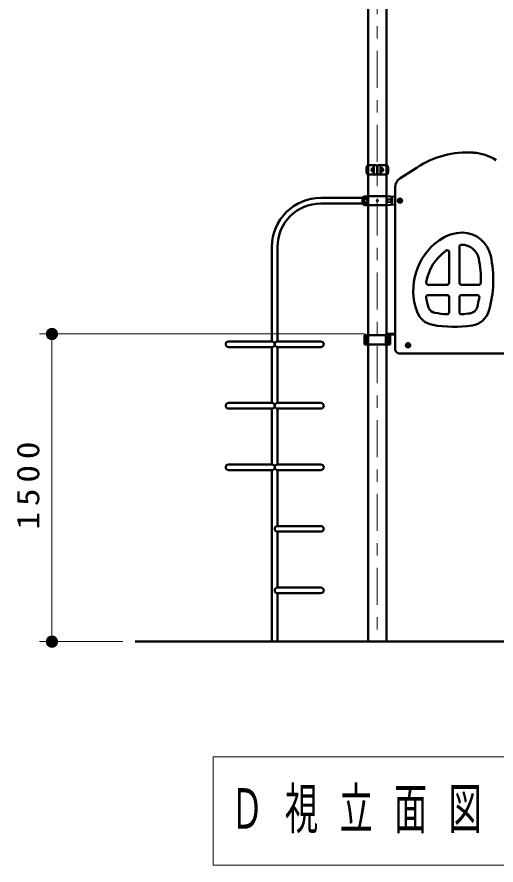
# Model space of a CAD drawing. Units: millimetres on the paper, scale 1:60. Extents: x -385 to 0, y -594 to 267.
# Drawn here: x -127.6 to -88.7, y -138.9 to -70 of the extents above; entities that cross this region are included whole.
import ezdxf

# ---------------------------------------------------------------- set-up
doc = ezdxf.new("R2010")
doc.units = ezdxf.units.MM
doc.linetypes.add('USER1', pattern=[4.5, 2.5, -2])
doc.linetypes.add('USER2', pattern=[6, 3, -1, 1, -1])
doc.layers.add('LY_1', color=140, linetype='Continuous', lineweight=50)
doc.styles.add('ＭＳ ゴシック', font='')
doc.styles.get('ＭＳ ゴシック').set_extended_font_data('MS Gothic')

# ---------------------------------------------------------------- blocks, each defined once
blk = doc.blocks.new('filled_dot')
at = {"color": 0, "linetype": 'Continuous', "lineweight": -2, "const_width": 1.25}
blk.add_lwpolyline([(-0.625, 0, 1), (0.625, 0, 1)], format="xyb", close=True, dxfattribs=at)

msp = doc.modelspace()

# ---------------------------------------------------------------- linework, layer by layer
at = {"layer": 'LY_1', "color": 7, "linetype": 'USER2', "lineweight": 13}
msp.add_line((-98.314, -60.775), (-98.314, -120.775), dxfattribs=at)
at = {"layer": 'LY_1'}
for p, q in [((-99.056, -120.775), (-99.056, -62.2)), ((-97.571, -120.775), (-97.571, -62.2)), ((-99.082, -82.067), (-98.372, -82.067)), ((-98.585, -82.287), (-98.618, -82.286)), ((-98.585, -82.596), (-98.618, -82.597)), ((-98.585, -82.442), (-98.585, -82.083)), ((-98.585, -82.442), (-98.585, -82.8)), ((-98.339, -82.1), (-98.339, -82.783)), ((-98.289, -82.1), (-98.289, -82.783)), ((-97.545, -82.067), (-98.255, -82.067)), ((-98.043, -82.442), (-98.043, -82.083)), ((-98.043, -82.287), (-98.01, -82.286)), ((-98.043, -82.442), (-98.043, -82.8)), ((-98.043, -82.596), (-98.01, -82.597)), ((-96.476, -83.141), (-95.081, -82.235)), ((-99.08, -82.817), (-98.372, -82.817)), ((-97.545, -82.817), (-98.255, -82.817)), ((-96.855, -97.025), (-96.855, -83.832)), ((-102.897, -84.715), (-99.374, -84.715)), ((-99.374, -84.675), (-99.374, -85.208)), ((-99.374, -84.675), (-99.374, -85.208)), ((-99.374, -84.675), (-99.056, -84.675)), ((-99.374, -84.675), (-99.056, -84.675)), ((-99.08, -84.567), (-99.343, -84.59)), ((-99.08, -84.567), (-97.547, -84.567)), ((-97.547, -84.567), (-96.855, -84.627)), ((-102.897, -85.168), (-99.374, -85.168)), ((-99.374, -85.208), (-99.056, -85.208)), ((-99.374, -85.208), (-99.056, -85.208)), ((-99.08, -85.317), (-99.343, -85.294)), ((-99.08, -85.317), (-97.547, -85.317)), ((-97.547, -85.317), (-96.855, -85.256)), ((-96.547, -84.903), (-96.48, -84.865)), ((-96.547, -84.903), (-96.547, -84.98)), ((-96.547, -84.98), (-96.48, -85.019)), ((-96.48, -84.865), (-96.414, -84.903)), ((-96.48, -85.019), (-96.414, -84.98)), ((-96.414, -84.903), (-96.414, -84.98)), ((-106.874, -96.382), (-106.874, -88.692)), ((-106.42, -96.382), (-106.42, -88.692)), ((-91.647, -88.692), (-91.647, -91.608)), ((-92.48, -89.139), (-92.48, -91.608)), ((-92.647, -91.775), (-94.177, -91.775)), ((-90.068, -91.775), (-91.48, -91.775)), ((-92.647, -92.608), (-94.193, -92.608)), ((-92.48, -92.775), (-92.48, -94.006)), ((-91.647, -92.775), (-91.647, -94.006)), ((-90.19, -92.608), (-91.48, -92.608)), ((-97.571, -95.775), (-96.855, -95.775)), ((-110.397, -96.382), (-106.874, -96.382)), ((-106.42, -96.382), (-102.897, -96.382)), ((-99.344, -95.875), (-99.344, -96.625)), ((-97.283, -95.875), (-99.344, -95.875)), ((-99.205, -95.875), (-99.205, -96.625)), ((-97.618, -95.875), (-97.618, -96.625)), ((-97.571, -95.813), (-96.855, -95.813)), ((-97.462, -95.875), (-97.462, -96.625)), ((-97.413, -95.875), (-97.413, -96.625)), ((-97.283, -95.875), (-97.283, -96.625)), ((-110.397, -96.835), (-106.874, -96.835)), ((-106.874, -101.382), (-106.874, -96.835)), ((-106.42, -96.835), (-102.897, -96.835)), ((-106.42, -101.382), (-106.42, -96.835)), ((-97.283, -96.625), (-99.344, -96.625)), ((-95.88, -96.653), (-95.814, -96.615)), ((-95.88, -96.653), (-95.88, -96.73)), ((-95.88, -96.73), (-95.814, -96.769)), ((-95.814, -96.615), (-95.747, -96.653)), ((-95.814, -96.769), (-95.747, -96.73)), ((-95.747, -96.653), (-95.747, -96.73)), ((-96.522, -97.358), (-87.605, -97.358)), ((-106.874, -101.382), (-110.397, -101.382)), ((-106.874, -101.835), (-110.397, -101.835)), ((-106.874, -106.382), (-106.874, -101.835)), ((-106.42, -101.382), (-102.897, -101.382)), ((-106.42, -101.835), (-102.897, -101.835)), ((-106.42, -106.382), (-106.42, -101.835)), ((-110.397, -106.382), (-106.874, -106.382)), ((-106.42, -106.382), (-102.897, -106.382)), ((-110.397, -106.835), (-106.874, -106.835)), ((-106.874, -120.775), (-106.874, -106.835)), ((-106.42, -111.382), (-106.42, -106.835)), ((-106.42, -106.835), (-102.897, -106.835)), ((-106.42, -111.382), (-102.897, -111.382)), ((-106.42, -116.382), (-106.42, -111.835)), ((-106.42, -111.835), (-102.897, -111.835)), ((-106.42, -116.382), (-102.897, -116.382)), ((-106.42, -120.775), (-106.42, -116.835)), ((-106.42, -116.835), (-102.897, -116.835))]:
    msp.add_line(p, q, dxfattribs=at)
at = {"layer": 'LY_1', "color": 7, "lineweight": 13}
for p, q in [((-99.118, -84.788), (-99.426, -84.788)), ((-99.426, -85.096), (-99.426, -84.788)), ((-99.118, -85.096), (-99.426, -85.096)), ((-97.509, -84.788), (-97.201, -84.788)), ((-97.509, -85.096), (-97.201, -85.096)), ((-97.201, -85.096), (-97.201, -84.788)), ((-99.314, -95.775), (-125.74, -95.775)), ((-124.74, -120.775), (-124.74, -95.775)), ((-118.994, -120.775), (-125.74, -120.775)), ((-111.644, -130.127), (-111.644, -138.927)), ((-54.844, -130.127), (-111.644, -130.127)), ((-111.644, -138.927), (-54.844, -138.927))]:
    msp.add_line(p, q, dxfattribs=at)
at = {"layer": 'LY_1', "color": 7}
msp.add_line((-48.495, -120.775), (-117.994, -120.775), dxfattribs=at)
at = {"layer": 'LY_1', "color": 7, "lineweight": 13}
for centre, radius in [((-96.48, -84.942), 0.2), ((-99.272, -84.942), 0.154), ((-99.272, -84.942), 0.0833), ((-98.314, -84.942), 0.0833), ((-97.355, -84.942), 0.154), ((-97.355, -84.942), 0.0833), ((-96.48, -84.942), 0.0917), ((-95.814, -96.692), 0.2), ((-95.814, -96.692), 0.0917)]:
    msp.add_circle(centre, radius, dxfattribs=at)
at = {"layer": 'LY_1'}
for centre in [(-96.48, -84.942), (-95.814, -96.692)]:
    msp.add_circle(centre, 0.175, dxfattribs=at)
at = {"layer": 'LY_1', "color": 7, "linetype": 'USER1', "lineweight": 13}
for centre in [(-96.48, -84.942), (-95.814, -96.692)]:
    msp.add_circle(centre, 0.104, dxfattribs=at)
at = {"layer": 'LY_1'}
for centre, radius, start, end in [((-90.996, -88.525), 7.5, 86.29842, 123), ((-90.76, -84.866), 3.833, 57, 86.29842), ((-98.27, -82.442), 0.935, 159.19706, 200.80294), ((-99.082, -82.133), 0.0667, 90, 159.19706), ((-98.623, -82.442), 0.156, 88, 272), ((-98.568, -82.083), 0.0167, 90, 180), ((-98.372, -82.1), 0.0333, 0, 90), ((-98.255, -82.1), 0.0333, 90, 180), ((-98.059, -82.083), 0.0167, 0, 90), ((-98.004, -82.442), 0.156, 268, 92), ((-97.545, -82.133), 0.0667, 20.80294, 90), ((-98.357, -82.442), 0.935, 339.19706, 20.80294), ((-99.082, -82.75), 0.0667, 200.80294, 270), ((-98.568, -82.8), 0.0167, 180, 270), ((-98.372, -82.783), 0.0333, 270, 0), ((-98.255, -82.783), 0.0333, 180, 270), ((-98.059, -82.8), 0.0167, 270, 0), ((-97.545, -82.75), 0.0667, 270, 339.19706), ((-96.022, -83.84), 0.833, 123, 180), ((-102.897, -88.692), 3.977, 90, 180), ((-98.689, -84.942), 0.833, 163.80375, 196.19625), ((-99.329, -84.756), 0.167, 95, 163.80375), ((-97.298, -84.756), 0.167, 16.19625, 85), ((-97.939, -84.942), 0.833, 343.80375, 16.19625), ((-102.897, -88.692), 3.523, 90, 180), ((-99.329, -85.128), 0.167, 196.19625, 265), ((-97.298, -85.128), 0.167, 275, 343.80375), ((-90.397, -92.243), 5, 124.89438, 200.23669), ((-91.294, -90.956), 3.431, 91.51387, 124.89438), ((-91.386, -87.693), 0.167, 88.07227, 91.59908), ((-91.386, -87.693), 0.167, 88.07227, 91.59908), ((-91.461, -89.938), 2.413, 12.13973, 88.19476), ((-91.48, -88.692), 0.167, 90.88405, 180), ((-91.461, -89.938), 1.413, 12.13973, 90.88405), ((-90.397, -92.243), 4, 125.94133, 170.47071), ((-92.647, -89.139), 0.167, 0, 125.94133), ((-98.064, -91.358), 9.167, 343.90746, 12.13973), ((-98.064, -91.358), 8.167, 358.20921, 12.13973), ((-94.177, -91.608), 0.167, 170.47071, 270), ((-92.647, -91.608), 0.167, 270, 0), ((-91.48, -91.608), 0.167, 180, 270), ((-90.068, -91.608), 0.167, 270, 358.20921), ((-94.193, -92.775), 0.167, 90, 187.97818), ((-90.397, -92.243), 4, 187.97818, 200.23669), ((-92.647, -92.775), 0.167, 0, 90), ((-91.48, -92.775), 0.167, 90, 180), ((-98.064, -91.358), 8.167, 343.90746, 349.80008), ((-90.19, -92.775), 0.167, 349.80008, 90), ((-93.525, -93.396), 0.667, 200.23669, 259.90338), ((-90.858, -93.437), 0.667, 278.32186, 343.90746), ((-93.525, -93.396), 1.667, 200.23669, 259.90338), ((-92.064, -85.192), 9, 259.90338, 266.21356), ((-92.647, -94.006), 0.167, 266.21356, 0), ((-91.48, -94.006), 0.167, 180, 273.78644), ((-92.064, -85.192), 9, 273.78644, 278.32186), ((-90.858, -93.437), 1.667, 278.32186, 343.90746), ((-92.064, -85.192), 10, 259.90338, 278.32186), ((-110.397, -96.608), 0.227, 90, 270), ((-106.874, -96.608), 0.227, 270, 90), ((-106.42, -96.608), 0.227, 90, 270), ((-102.897, -96.608), 0.227, 270, 90), ((-96.522, -97.025), 0.333, 180, 270), ((-110.397, -101.608), 0.227, 90, 270), ((-106.874, -101.608), 0.227, 270, 90), ((-106.42, -101.608), 0.227, 90, 270), ((-102.897, -101.608), 0.227, 270, 90), ((-110.397, -106.608), 0.227, 90, 270), ((-106.874, -106.608), 0.227, 270, 90), ((-106.42, -106.608), 0.227, 90, 270), ((-102.897, -106.608), 0.227, 270, 90), ((-106.42, -111.608), 0.227, 90, 270), ((-102.897, -111.608), 0.227, 270, 90), ((-106.42, -116.608), 0.227, 90, 270), ((-102.897, -116.608), 0.227, 270, 90)]:
    msp.add_arc(centre, radius, start, end, dxfattribs=at)
at = {"layer": 'LY_1', "color": 7, "lineweight": 13}
for centre, start, end in [((-101.251, -84.942), 355.87048, 4.12952), ((-95.376, -84.942), 175.87048, 184.12952)]:
    msp.add_arc(centre, 2.139, start, end, dxfattribs=at)

# ---------------------------------------------------------------- block references
at = {"layer": 'LY_1', "color": 7, "lineweight": 13, "xscale": 0.4, "yscale": 0.4}
for p, rotation in [((-124.74, -95.775), 270), ((-124.74, -120.775), 90)]:
    msp.add_blockref('filled_dot', p, dxfattribs=dict(at, rotation=rotation))

# ---------------------------------------------------------------- texts
at = {"layer": 'LY_1', "color": 7, "insert": (-125.74, -107.854), "char_height": 1.833, "attachment_point": 8, "rotation": 90, "style": 'ＭＳ ゴシック'}
msp.add_mtext('\\T1.33;\\W1.15;1500', dxfattribs=at)
at = {"layer": 'LY_1', "color": 7, "insert": (-110.244, -134.527), "char_height": 3.299, "attachment_point": 4, "style": 'ＭＳ ゴシック'}
msp.add_mtext('\\T1.64;\\W0.6;Ｄ視立面図\u3000Ｓ＝１／６０', dxfattribs=at)

doc.saveas('drawing.dxf')
